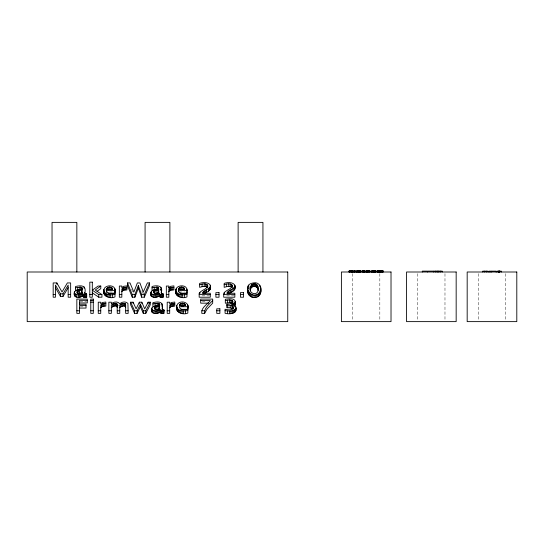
<?xml version="1.0" encoding="UTF-8"?>
<svg xmlns="http://www.w3.org/2000/svg" width="544" height="544" viewBox="0 0 544 544"><rect width="100%" height="100%" fill="white"/><g stroke="black" fill="none" stroke-linecap="round" stroke-linejoin="round"><path stroke-width="0.41" stroke-dasharray="2.72 2.04" d="M248.751 287.83L249.54 286.926M104.795 290.36L105.529 289.694M109.521 292.006L112.547 292.006M179.241 292.006L184.532 292.006M202.178 295.848L209.481 295.848M226.712 295.848L234.022 295.848M80.056 301.696L86.482 301.696M202.293 301.696L207.094 301.696M80.315 306.843L85.218 306.843M118.32 305.062L119.15 305.626M131.607 289.381L133.518 293.991M141.855 290.843L142.97 293.876M505.621 273.68L505.621 319.94M478.36 273.68L478.36 319.94M444.978 273.68L444.978 319.94M417.717 273.68L417.717 319.94M379.834 273.68L379.834 319.94M352.573 273.68L352.573 319.94M161.024 303.96L161.024 305.259M143.249 292.679L143.249 293.984"/><path stroke-width="0.82" d="M106.379 290.571C107.263 294.413 112.084 293.794 114.981 293.1L114.981 296.936C108.977 299.73 100.218 294.542 104.795 287.756C107.658 284.532 115.559 285.178 115.036 290.571L106.379 290.571L106.379 292.522M107.957 293.175L115.036 293.175L114.961 289.129M187.034 290.088L186.966 296.936C180.962 299.73 172.203 294.542 176.78 287.756C179.642 284.532 187.544 285.178 187.02 290.571L178.371 290.571L178.371 291.87M187.904 306.245L187.891 306.728L179.241 306.728C180.118 310.576 184.94 309.951 187.843 309.257L187.843 313.092C181.839 315.887 173.074 310.699 177.65 303.912C181.608 299.608 190.352 302.763 187.891 309.332L180.812 309.332M187.891 309.332L187.816 305.286M260.821 288.742C256.462 306.184 236.688 283.172 255.68 282.744C261.977 283.56 262.718 293.386 258.046 296.562C252.797 299.846 245.936 294.841 247.738 288.762M103.843 292.89L103.952 291.958M175.828 292.89L175.936 291.958M176.705 309.046L177.126 307.272M250.634 286.593C247.309 294.08 258.815 296.82 258.182 288.714C258.339 280.745 248.159 283.261 250.471 290.646M226.787 305.096C228.942 305.007 234.28 305.021 233.016 308.496C230.955 310.658 227.61 309.774 225.06 309.23L225.06 313.283C229.874 314.758 238.462 313.398 235.674 306.422L234.824 305.538L231.438 304.436L234.362 303.266L235.096 302.457C235.994 297.534 228.194 298.785 225.311 299.261L225.311 303.226L229.425 302.566L231.989 303.015L231.989 300.41L229.425 299.968L225.311 300.621M235.851 310.916L235.96 307.53M74.344 292.454L74.623 293.386C76.718 295.555 80.247 294.923 82.6 293.522L82.6 296.126C80.247 297.527 76.718 298.16 74.623 295.99C72.046 290.7 78.288 288.864 82.232 289.544M74.344 295.059L74.46 291.795M150.865 292.454L151.144 293.386C153.231 295.555 156.767 294.923 159.12 293.522L159.12 296.126C156.767 297.527 153.231 298.16 151.144 295.99C148.566 290.7 154.809 288.864 158.753 289.544M150.865 295.059L150.98 294.399M151.735 308.611L152.014 309.543C154.108 311.719 157.638 311.08 159.99 309.679L159.99 312.283C157.638 313.684 154.108 314.316 152.014 312.147C149.444 306.857 155.679 305.021 159.63 305.701M151.735 311.216L151.851 307.952M210.181 286.858L208.434 288.626L204.299 290.999L204.299 293.604L208.434 291.23L210.181 289.462C212.677 282.356 204.34 281.649 199.634 283.376L199.634 287.348C202.082 286.647 205.462 285.512 207.509 287.633L207.509 285.036C205.462 282.907 202.082 284.043 199.634 284.75M210.181 289.462L210.385 285.865M234.722 286.858L232.975 288.626L228.834 290.999L228.834 293.604L232.975 291.23L234.722 289.462C237.218 282.356 228.881 281.649 224.176 283.376L224.176 287.348C226.617 286.647 229.996 285.512 232.05 287.633M234.722 289.462L234.92 285.865M207.509 285.036L207.747 285.906C206.516 289.728 201.232 289.952 199.172 293.243L199.172 297.214L210.297 297.214L210.297 293.243L202.178 293.243L204.299 290.999M224.176 284.75C226.617 284.043 229.996 282.907 232.05 285.036L232.281 285.906C231.057 289.728 225.774 289.952 223.706 293.243L223.706 297.214L234.831 297.214L234.831 293.243L226.712 293.243L228.834 290.999M234.362 303.266L234.362 305.871L235.341 304.11L235.341 301.505M106.821 288.354L106.495 289.401L112.547 289.401L111.833 287.606L109.691 287.014L107.46 287.606L106.821 288.354L106.821 289.66M178.806 288.354L178.48 289.401L184.532 289.401L183.818 287.606L181.676 287.014L179.445 287.606L178.806 288.354L178.806 289.66M179.676 304.511L179.357 305.558L185.402 305.558L184.688 303.763L182.546 303.171L180.316 303.763L179.676 304.511L179.676 305.816M231.989 300.41L232.839 301.757L232.111 303.144L229.928 303.892L226.787 304.042L226.787 307.7L230.187 307.85L232.948 309.08L232.948 306.476M208.719 303.151L200.695 303.151L200.695 299.091L212.697 299.091L212.697 303.151L207.087 309.019L204.653 313.371L201.783 313.371C200.858 307.544 207.318 304.477 210.317 300.546L200.695 300.546M134.898 297.214L134.898 294.61L138.346 285.607L141.644 294.61L141.644 297.214L144.282 297.214L149.525 285.539L149.525 282.934L147.363 282.934L143.249 292.026L139.91 282.934L137.36 282.934L133.838 292.155L130.009 282.934L127.459 282.934L127.459 285.539L132.274 297.214L134.898 297.214L138.346 288.211L138.346 285.607M204.653 313.371C204.02 307.822 209.365 304.164 212.697 300.546M78.091 290.931L78.091 293.529L82.232 293.06L82.232 290.462L79.553 290.564L77.146 291.489L76.99 292.72L79.002 293.536L82.232 292.679M154.612 290.931L154.612 293.529L158.753 293.06L158.753 290.462L156.074 290.564L153.666 291.489L153.51 292.72L155.523 293.536L158.753 292.679M155.482 307.088L155.482 309.692L159.63 309.216L159.63 306.619L156.944 306.721L154.537 307.646L154.38 308.876L156.393 309.692L159.63 308.836M144.282 297.214L144.282 294.61L149.525 282.934M250.634 289.197C251.478 284.757 258.862 286.001 258.101 290.605M225.06 310.678C228.521 310.991 233.838 312.045 235.851 308.312M140.379 306.734L143.283 313.371L145.785 313.371L150.253 304.803L150.253 302.199L148.124 302.199L144.677 308.836L141.834 302.199L139.346 302.199L136.102 308.836L133.096 302.199L130.655 302.199L130.655 304.803L134.586 313.371L137.095 313.371L140.379 306.734L140.379 304.13L137.095 310.767L137.095 313.371M145.785 313.371L145.785 310.767L150.253 302.199M63.016 296.432L63.016 293.828L68.17 285.11L68.17 297.214L70.645 297.214L70.645 282.934L67.361 282.934L62.03 291.965L56.848 282.934L53.176 282.934L53.176 297.214L55.447 297.214L55.447 285.083L60.452 293.828L60.452 296.432L63.016 296.432L68.17 287.715M74.46 294.399L74.814 293.814M151.851 310.556L152.204 309.971M168.824 287.647L170.632 286.3L173.91 285.892L173.91 289.945L170.605 290.251L168.824 291.564M105.842 303.498L102.53 303.804L100.749 305.116L100.749 313.371L98.26 313.371L98.26 302.199L100.749 302.199L100.749 303.81L102.564 302.457L105.842 302.049L105.842 306.102L102.53 306.408L100.749 307.72M126.915 287.341L123.61 287.647L121.829 288.959L121.829 297.214L119.34 297.214L119.34 286.042L121.829 286.042L121.829 287.647L123.638 286.3L126.915 285.892L126.915 289.945L123.61 290.251L121.829 291.564M173.91 287.341L170.605 287.647L168.824 288.959L168.824 297.214L166.335 297.214L166.335 286.042L168.824 286.042L168.824 287.994M174.78 303.498L171.476 303.804L169.694 305.116L169.694 313.371L167.205 313.371L167.205 302.199L169.694 302.199L169.694 303.81L171.503 302.457L174.78 302.049L174.78 306.102L171.476 306.408L169.694 307.72M97.09 291.312L100.79 288.646L100.79 286.042L95.241 290.04L101.939 294.61L101.939 297.214L98.756 297.214L92.303 292.801M120.809 304.273L119.755 305.021L119.755 313.371L117.259 313.371L117.137 304.13L115.362 303.3L113.41 303.736L111.336 305.021L111.336 313.371L108.848 313.371L108.848 302.199L111.336 302.199L111.336 303.81C113.485 301.723 117.885 301.056 119.755 303.81C121.808 301.77 125.895 301.118 127.922 303.47L128.166 313.371L125.664 313.371L125.664 304.776L125.202 303.674L122.835 303.416L120.809 304.273L120.809 306.877L119.755 307.625M111.336 307.625L113.41 306.333L115.362 305.905L116.783 306.272L117.259 307.38M120.809 306.877L123.808 305.912L125.202 306.279L125.664 307.38M75.528 287.776L80.859 287.11L82.083 287.858L82.232 289.809M79.784 287.021L79.784 289.626L75.528 290.38L75.528 286.491C81.831 284.961 86.788 285.512 84.721 293.692M152.048 287.776L157.379 287.11L158.603 287.858L158.753 289.809M156.305 287.021L156.305 289.626L152.048 290.38L152.048 286.491C156.91 284.988 163.683 285.491 161.242 292.665M152.918 303.933L158.25 303.266L159.474 304.014L159.63 305.966M158.25 303.266L158.25 305.871L152.918 306.537L152.918 302.648C159.222 301.118 164.179 301.668 162.112 309.849M82.6 293.522L84.034 294.726L86.693 294.556L86.516 293.692L85.054 293.393L84.721 292.393M82.6 296.126L84.034 297.33L86.693 297.16L86.693 294.556M159.12 293.522L160.555 294.726L163.214 294.556L163.037 293.692L161.575 293.393L161.242 292.393M159.12 296.126L160.555 297.33L163.214 297.16L163.214 294.556M159.99 309.679L161.425 310.882L164.084 310.712L163.907 309.849L162.445 309.55L162.112 308.55M159.99 312.283L161.425 313.487L164.084 313.317L164.084 310.712M186.966 293.1C184.069 293.794 179.248 294.413 178.371 290.571M103.843 290.285C104.455 295.358 111.221 295.222 114.981 294.331M175.828 290.285C176.446 295.358 183.212 295.222 186.966 294.331M176.705 306.442C177.317 311.515 184.083 311.379 187.843 310.488M183.797 303.321L183.797 305.918L181.274 305.918L181.274 303.321M86.034 296.33L86.516 296.296L86.693 297.16M352.716 270.932L349.071 270.932L349.105 272M360.55 270.932L360.55 272L360.604 270.932L356.646 270.932L356.687 272M371.579 270.932L375.537 270.932M427.999 271.13L433.364 271.13M491.586 271.157L496.067 271.157L496.067 272M100.79 286.042L98.11 286.042L92.303 290.197L98.756 294.61L101.939 294.61M179.942 293.175L187.02 293.175L186.946 289.129M60.452 293.828L63.016 293.828M53.176 294.61L55.447 294.61M68.17 294.61L70.645 294.61M89.814 294.61L92.303 294.61M119.34 294.61L121.829 294.61M127.459 282.934L132.274 294.61L134.898 294.61M141.644 294.61L144.282 294.61M166.335 294.61L168.824 294.61M199.172 294.61L210.297 294.61M215.9 294.61L219.021 294.61M223.706 294.61L234.831 294.61M240.441 294.61L243.562 294.61M87.285 300.329L79.492 300.329L79.492 304.497M90.787 300.642L93.276 300.642M90.787 302.199L93.276 302.199M79.492 302.933L87.285 302.933L87.285 299.091L76.84 299.091L76.84 313.371L79.492 313.371L79.492 305.463L86.034 305.463M79.492 304.239L86.034 304.239L86.034 308.067L79.492 308.067M76.84 310.767L79.492 310.767M90.787 310.767L93.276 310.767M98.26 310.767L100.749 310.767M108.848 310.767L111.336 310.767M117.259 310.767L119.755 310.767M125.664 310.767L128.166 310.767M130.655 302.199L134.586 310.767L137.095 310.767M140.379 304.13L143.283 310.767L145.785 310.767M167.205 310.767L169.694 310.767M201.783 310.767L204.653 310.767M216.77 310.767L219.892 310.767M126.12 288.456L126.915 288.497M173.985 304.613L174.78 304.654M160.63 289.469L161.242 291.115M55.447 287.688L60.452 296.432M138.346 288.211L141.644 297.214M187.816 307.89L187.564 304.443M114.961 291.734L114.709 288.286M162.112 307.272L161.84 303.484M163.214 297.16L163.037 293.692M234.92 288.47L234.824 285.172M210.385 288.47L210.283 285.172M235.246 303.47L235.341 304.11M260.821 291.339L260.372 286.266M501.303 272L501.303 271.157L497.005 271.157L497.005 272M499.739 271.157L499.698 272M499.596 271.157L499.596 272M499.426 271.157L499.426 272M499.195 271.157L499.195 272M498.943 271.157L498.943 272M498.739 271.157L498.739 272M498.562 271.157L498.562 272M491.708 271.157L491.708 272M490.783 272L490.783 271.157L489.226 271.157L489.226 272M488.124 272L488.124 271.157L482.759 271.157L482.759 272M486.384 271.157L486.384 272M484.486 271.157L484.486 272M442.211 272L442.211 271.13L433.704 271.13L433.704 272M440.49 271.13L440.49 272M438.899 271.13L438.899 272M437.954 271.13L437.954 272M437.036 271.13L437.036 272M435.438 271.13L435.438 272M427.428 272L427.428 271.13L422.321 271.13L422.321 272M383.547 272L383.547 270.932L379.583 270.932L379.583 272M382.752 270.932L382.752 272M382.473 270.932L382.473 272M382.14 270.932L382.14 272M381.745 270.932L381.745 272M381.283 270.932L381.283 272M380.909 270.932L380.909 272M380.576 270.932L380.576 272M380.283 270.932L380.283 272M380.038 270.932L380.038 272M379.692 270.932L379.712 272M378.964 272L378.964 270.932L376.536 270.932L376.536 272M378.604 270.932L378.604 272M378.236 270.932L378.236 272M377.903 270.932L377.903 272M377.604 270.932L377.604 272M377.332 270.932L377.332 272M375.482 270.932L375.537 272M375.326 270.932L375.326 272M375.251 270.932L375.251 272M375.142 270.932L375.142 272M374.938 270.932L374.938 272M374.687 270.932L374.687 272M374.483 270.932L374.483 272M374.333 270.932L374.333 272M374.224 270.932L374.224 272M373.871 270.932L373.871 272M373.524 270.932L373.524 272M373.184 270.932L373.184 272M372.851 270.932L372.851 272M372.348 270.932L372.348 272M371.94 270.932L371.94 272M371.736 272L371.736 270.932L371.62 272M370.369 272L370.369 270.932L366.398 270.932L366.432 272M369.566 270.932L369.566 272M369.294 270.932L369.294 272M368.954 270.932L368.954 272M368.56 270.932L368.56 272M368.104 270.932L368.104 272M367.724 270.932L367.724 272M367.39 270.932L367.39 272M367.105 270.932L367.105 272M366.914 270.932L366.853 272M366.656 270.932L366.69 272M366.527 270.932L366.513 272M365.194 272L365.194 270.932L361.604 270.932L361.604 272M365.112 270.932L365.112 272M364.854 270.932L364.854 272M364.398 270.932L364.364 272M364.256 270.932L364.256 272M364.065 270.932L364.065 272M363.78 270.932L363.78 272M363.419 270.932L363.419 272M363.072 270.932L363.072 272M362.732 270.932L362.732 272M362.399 270.932L362.399 272M360.318 270.932L360.318 272M360.006 270.932L360.006 272M359.754 270.932L359.754 272M359.55 270.932L359.55 272M359.394 270.932L359.394 272M359.292 270.932L359.292 272M358.938 270.932L358.938 272M358.591 270.932L358.591 272M358.251 270.932L358.251 272M357.911 270.932L357.911 272M357.415 270.932L357.415 272M356.986 270.932L357.007 272M356.735 270.932L356.796 272M355.905 272L355.885 270.932L353.41 270.932L353.41 272M355.246 270.932L355.246 272M354.708 270.932L354.708 272M354.3 270.932L354.3 272M354.049 270.932L354.049 272M353.96 270.932L353.96 272M352.716 272L352.682 270.932L352.573 272M352.349 270.932L352.396 272M352.145 270.932L352.145 272M351.832 270.932L351.832 272M351.472 270.932L351.472 272M351.07 270.932L351.07 272M350.615 270.932L350.615 272M349.928 270.932L349.928 272M349.391 270.932L349.418 272M349.234 270.932L349.187 272M262.936 272L262.936 222.374L238.122 222.374L238.122 272M260.712 287.436L260.712 292.679M260.372 291.264L260.372 293.869M259.814 285.226L259.814 286.532M259.814 292.312L259.814 294.916M259.026 293.223L259.026 295.827M258.046 293.957L258.046 296.562M257.938 286.566L257.938 289.17M257.21 285.036L257.21 287.64M256.918 294.481L256.918 297.085M256.659 284.498L256.659 287.103M255.993 284.118L255.993 286.715M255.639 294.794L255.639 297.398M255.197 283.886L255.197 286.491M254.279 283.805L254.279 286.409M254.204 294.902L254.204 297.507M253.368 283.886L253.368 286.491M252.831 294.794L252.831 297.398M252.579 284.118L252.579 286.722M251.913 284.505L251.913 287.11M251.593 294.474L251.593 297.078M251.362 285.049L251.362 287.647M250.492 293.944L250.492 296.548M249.526 293.202L249.526 295.807M248.751 285.226L248.751 286.532M248.744 292.284L248.744 294.889M248.193 286.273L248.193 288.878M248.186 291.244L248.186 293.842M247.853 287.45L247.853 288.748M247.853 290.068L247.853 292.672M235.525 309.006L235.525 311.603M235.096 302.457L235.096 305.062M234.974 309.604L234.974 312.208M234.824 305.538L234.824 306.843M234.117 287.728L234.117 290.333M234.212 310.121L234.212 312.725M233.206 306.979L233.206 308.931M233.26 310.529L233.26 313.133M233.145 303.926L233.145 305.232M232.975 288.626L232.975 291.23M232.839 301.757L232.839 303.056M232.628 300.975L232.628 302.926M232.519 306.054L232.519 308.659M232.281 285.906L232.281 287.212M232.145 310.821L232.145 313.426M232.05 285.036L232.05 286.987M231.914 305.708L231.914 308.312M231.343 284.369L231.343 286.974M231.132 289.7L231.132 292.305M230.921 300.077L230.921 302.682M230.867 310.998L230.867 313.602M230.228 283.948L230.228 286.552M230.173 290.217L230.173 292.815M230.187 305.245L230.187 307.85M229.425 299.968L229.425 302.566M229.425 311.059L229.425 313.664M228.759 283.805L228.759 286.409M227.814 291.768L227.814 293.719M227.773 305.096L227.773 307.7M227.467 300.132L227.467 302.729M227.474 310.964L227.474 313.568M226.637 284.043L226.637 286.647M224.386 292.434L224.386 293.733M209.583 287.728L209.583 290.333M208.434 288.626L208.434 291.23M207.747 285.906L207.747 287.212M206.802 284.369L206.802 286.974M206.598 289.7L206.598 292.305M205.686 283.948L205.686 286.552M205.632 290.217L205.632 292.815M204.218 283.805L204.218 286.409M203.272 291.768L203.272 293.719M202.103 284.043L202.103 286.647M199.852 292.434L199.852 293.733M185.518 310.842L185.518 313.446M185.225 304.511L185.225 305.816M184.647 294.685L184.647 297.289M184.688 303.763L184.688 305.721M184.355 288.354L184.355 289.66M183.818 287.606L183.818 289.564M183.559 310.964L183.559 313.568M182.927 287.157L182.927 289.762M182.689 294.807L182.689 297.412M182.546 303.171L182.546 305.769M182.111 310.882L182.111 313.487M181.676 287.014L181.676 289.612M181.24 294.726L181.24 297.33M180.805 310.651L180.805 313.249M180.404 287.157L180.404 289.762M180.316 303.763L180.316 305.721M179.935 294.494L179.935 297.092M179.642 310.257L179.642 312.861M179.445 287.606L179.445 289.564M178.772 294.1L178.772 296.704M178.616 309.706L178.616 312.31M177.745 293.549L177.745 296.154M177.779 309.026L177.779 311.63M177.181 308.258L177.181 310.862M176.909 292.869L176.909 295.474M176.807 305.51L176.82 309.998M176.31 292.101L176.31 294.705M176.249 288.51L176.249 289.816M175.936 289.354L175.95 293.842M173.645 303.368L173.645 305.966M172.774 287.212L172.774 289.809M172.509 303.477L172.509 306.082M171.639 287.32L171.639 289.918M171.476 303.804L171.476 306.408M170.605 287.647L170.605 290.251M170.537 304.348L170.537 306.952M169.891 272L169.891 222.374L145.078 222.374L145.078 272M169.667 288.191L169.667 290.795M163.907 309.849L163.907 311.154M163.193 310.903L163.193 313.5M162.323 294.746L162.323 297.344M162.214 310.964L162.214 313.568M161.425 310.882L161.425 313.487M161.323 292.978L161.323 294.277M161.344 294.807L161.344 297.412M160.97 287.327L160.97 289.925M160.786 310.644L160.786 313.242M160.555 294.726L160.555 297.33M160.31 310.236L160.31 312.841M159.916 294.488L159.916 297.085M159.44 294.08L159.44 296.684M159.474 304.014L159.474 305.966M159.011 303.552L159.011 306.15M158.889 310.236L158.889 312.841M158.794 306.598L158.794 309.203M158.603 287.858L158.603 289.809M158.141 287.388L158.141 289.993M158.012 294.08L158.012 296.684M157.923 290.442L157.923 293.046M157.801 310.644L157.801 313.242M157.379 287.11L157.379 289.714M157.175 303.178L157.175 305.782M156.93 294.488L156.93 297.085M156.944 306.721L156.944 309.325M156.733 310.882L156.733 313.487M156.074 290.564L156.074 293.168M155.863 294.726L155.863 297.33M155.686 310.964L155.686 313.568M155.128 303.368L155.128 305.966M154.816 294.807L154.816 297.412M154.537 307.646L154.537 308.951M154.258 287.212L154.258 289.809M154.129 310.794L154.129 313.398M153.666 291.489L153.666 292.788M153.258 294.637L153.258 297.242M152.857 310.298L152.857 312.902M151.987 294.141L151.987 296.745M152.014 309.543L152.014 312.147M151.334 291.21L151.334 292.516M151.144 293.386L151.144 295.99M148.124 302.199L148.124 303.498M143.283 310.767L143.283 313.371M141.834 302.199L141.834 303.498M139.346 302.199L139.346 303.498M134.586 310.767L134.586 313.371M133.096 302.199L133.096 303.498M132.274 294.61L132.274 297.214M125.78 287.212L125.78 289.809M125.548 304.137L125.548 306.741M125.202 303.674L125.202 306.279M124.651 287.32L124.651 289.918M124.624 303.402L124.624 306.007M123.808 303.307L123.808 305.912M123.61 287.647L123.61 290.251M122.835 303.416L122.835 306.02M122.672 288.191L122.672 290.795M121.829 303.736L121.829 306.34M117.137 304.13L117.137 306.734M116.783 303.674L116.783 306.272M116.192 303.396L116.192 306M115.362 303.3L115.362 305.905M115.049 290.088L115.036 293.175M114.403 303.409L114.403 306.014M113.41 303.736L113.41 306.333M112.662 294.685L112.662 297.289M112.39 304.273L112.39 306.87M112.37 288.354L112.37 289.66M111.833 287.606L111.833 289.564M110.942 287.157L110.942 289.762M110.704 294.807L110.704 297.412M109.691 287.014L109.691 289.612M109.256 294.726L109.256 297.33M108.419 287.157L108.419 289.762M107.95 294.494L107.95 297.092M107.46 287.606L107.46 289.564M106.787 294.1L106.787 296.704M105.76 293.549L105.76 296.154M104.917 292.869L104.917 295.474M104.7 303.368L104.7 305.966M104.326 292.101L104.326 294.705M103.952 289.354L103.965 293.842M103.571 303.477L103.571 306.082M102.53 303.804L102.53 306.408M101.592 304.348L101.592 306.952M98.756 294.61L98.756 297.214M86.516 293.692L86.516 296.296M85.802 294.746L85.802 297.344M84.823 294.807L84.823 297.412M84.109 286.865L84.109 288.17M84.034 294.726L84.034 297.33M83.395 294.488L83.395 297.085M82.919 294.08L82.919 296.684M82.083 287.858L82.083 289.809M81.62 287.388L81.62 289.993M81.491 294.08L81.491 296.684M81.403 290.442L81.403 293.046M80.859 287.11L80.859 289.714M80.41 294.488L80.41 297.085M79.553 290.564L79.553 293.168M79.342 294.726L79.342 297.33M78.295 294.807L78.295 297.412M77.738 287.212L77.738 289.809M77.146 291.489L77.146 293.44M76.847 272L76.847 222.374L52.034 222.374L52.034 272M76.738 294.637L76.738 297.242M75.466 294.141L75.466 296.745M74.623 293.386L74.623 295.99M56.848 282.934L56.848 284.233M287.749 272L27.2 272L27.2 321.626L287.749 321.626L287.749 272M391.02 272L341.394 272L341.394 321.626L391.02 321.626L391.02 272M456.164 272L406.538 272L406.538 321.626L456.164 321.626L456.164 272M516.8 272L467.174 272L467.174 321.626L516.8 321.626L516.8 272M92.303 282.152L89.814 282.152L89.814 297.214L92.303 297.214L92.303 282.152M219.021 292.658L215.9 292.658L215.9 297.214L219.021 297.214L219.021 292.658M243.562 292.658L240.441 292.658L240.441 297.214L243.562 297.214L243.562 292.658M93.276 299.091L90.787 299.091L90.787 313.371L93.276 313.371L93.276 299.091M219.892 308.815L216.77 308.815L216.77 313.371L219.892 313.371L219.892 308.815M379.868 272L379.868 270.932L379.834 272"/></g></svg>
